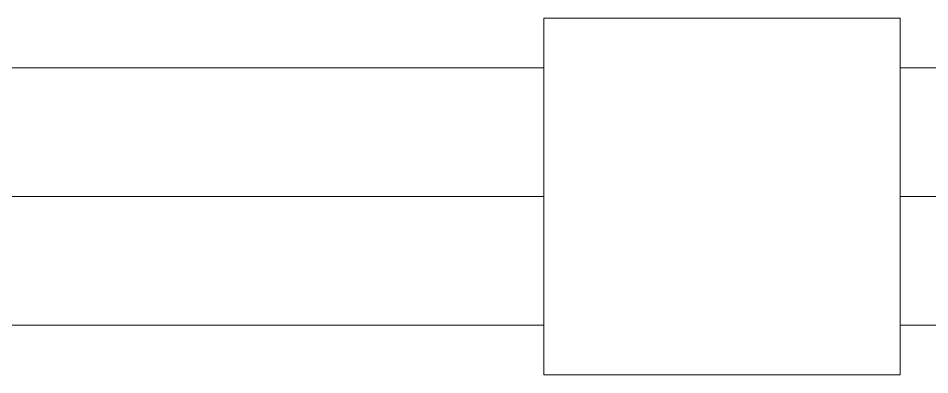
# Model space of a CAD drawing. Header units: inches. Extents: x -578 to 1873, y 397 to 1812.
# Drawn here: x 786.14 to 835.03, y 805.08 to 824.2 of the extents above; entities that cross this region are included whole.
import ezdxf

# ---------------------------------------------------------------- set-up
doc = ezdxf.new("R2010")
doc.units = ezdxf.units.IN
doc.header["$MEASUREMENT"] = 0
doc.layers.add('A-FLOR-HRAL', color=11, linetype='Continuous', lineweight=9)
doc.layers.add('A-WALL', color=113, linetype='Continuous', lineweight=13)

# ---------------------------------------------------------------- blocks, each defined once
blk = doc.blocks.new('3D Cad File Example_dwg_Railing - Balustrade Pier_23-1718559-_3D_-3544-Level 1')
at = {"layer": 'A-FLOR-HRAL'}
for p, q in [((9.556, 9.556), (-9.556, 9.556)), ((-9.556, 9.556), (-9.556, -9.556)), ((9.556, -9.556), (9.556, 9.556)), ((9.556, -9.556), (-9.556, -9.556))]:
    blk.add_line(p, q, dxfattribs=at)
blk = doc.blocks.new('3D Cad File Example_dwg_Railing - Railing-2111522-_3D_-3545-Level 1')
at = {"layer": 'A-FLOR-HRAL'}
for p, q in [((-83.371, -348.249), (-116.625, -348.249)), ((-31.004, -348.249), (-64.258, -348.249)), ((-83.371, -355.149), (-116.625, -355.149)), ((-31.004, -355.149), (-64.258, -355.149)), ((-83.371, -362.049), (-116.625, -362.049)), ((-31.004, -362.049), (-64.258, -362.049))]:
    blk.add_line(p, q, dxfattribs=at)
at = {"rotation": 270}
blk.add_blockref('3D Cad File Example_dwg_Railing - Balustrade Pier_23-1718559-_3D_-3544-Level 1', (-73.814, -355.149), dxfattribs=at)
blk = doc.blocks.new('3D Cad File Example_dwg-2744-Level 1')
blk.add_blockref('3D Cad File Example_dwg_Railing - Railing-2111522-_3D_-3545-Level 1', (0, 0))

msp = doc.modelspace()

# ---------------------------------------------------------------- block references
at = {"layer": 'A-WALL', "color": 30, "lineweight": 9}
msp.add_blockref('3D Cad File Example_dwg-2744-Level 1', (897.689, 1169.788), dxfattribs=at)

doc.saveas('drawing.dxf')
